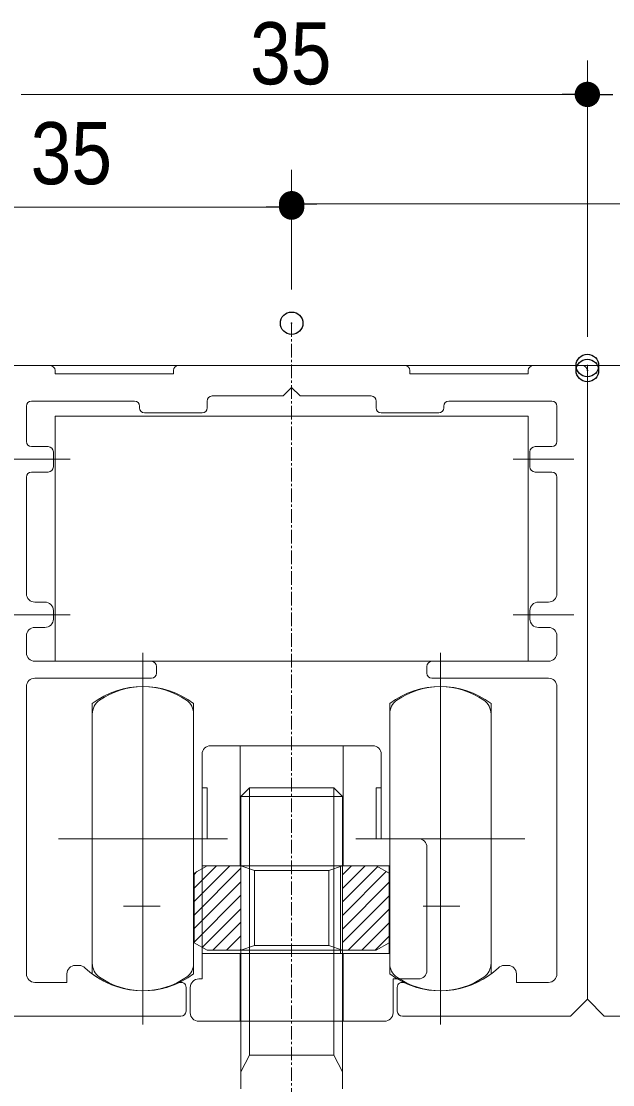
# Model space of a CAD drawing. Units: millimetres, scale not verified. Extents: x -4547 to 4547, y -2305 to 2305.
# Drawn here: x 626.8 to 889.3, y 375.4 to 847.3 of the extents above; entities that cross this region are included whole.
import ezdxf
from ezdxf.enums import TextEntityAlignment as Align

# ---------------------------------------------------------------- set-up
doc = ezdxf.new("R2010")
doc.units = ezdxf.units.MM
doc.header["$LTSCALE"] = 20
doc.header["$PDMODE"] = 32
doc.header["$PDSIZE"] = 10
doc.linetypes.add('USER4', pattern=[9.172222, 5.997222, -1.058333, 1.058333, -1.058333])
for name, color, linetype, lineweight in [('0-1_3一般', 7, 'Continuous', 15), ('0-2_2寸法-1', 7, 'Continuous', 15), ('0-3_0', 7, 'Continuous', 25), ('0-5_2寸法-2', 7, 'Continuous', 15)]:
    doc.layers.add(name, color=color, linetype=linetype, lineweight=lineweight)
doc.layers.add('0-4_Defpoints', color=7, linetype='Continuous')
doc.styles.add('ＭＳ Ｐゴシック', font='')
doc.styles.get('ＭＳ Ｐゴシック').set_extended_font_data('MS PGothic')

# ---------------------------------------------------------------- blocks, each defined once
blk = doc.blocks.new('グループ-42')
at = {"layer": '0-1_3一般', "linetype": 'USER4', "lineweight": 5}
blk.add_line((41747.6, 14694), (41747.6, -2820), dxfattribs=at)
blk = doc.blocks.new('グループ-45')
at = {"layer": '0-1_3一般', "lineweight": 5}
for p, q in [((39647.6, 11694), (39647.6, 13869)), ((39647.6, 13869), (43847.6, 13869)), ((43847.6, 13869), (43847.6, 11694)), ((43847.6, 11694), (39647.6, 11694)), ((40427.6, 8619.4), (40427.6, 11619.4)), ((43067.6, 8619.4), (43067.6, 11619.4)), ((39977.6, 11319.4), (39977.6, 8919.4)), ((40877.6, 8919.4), (40877.6, 11319.4)), ((42617.6, 11319.4), (42617.6, 8919.4)), ((43517.6, 8919.4), (43517.6, 11319.4)), ((39827.6, 10119.4), (41027.6, 10119.4)), ((42467.6, 10119.4), (43667.6, 10119.4))]:
    blk.add_line(p, q, dxfattribs=at)
for centre, start, end in [((40427.6, 10719.4), 53.1301, 126.8699), ((43067.6, 10719.4), 53.1301, 126.8699), ((40427.6, 9519.4), 233.1301, 306.8699), ((43067.6, 9519.4), 233.1301, 306.8699)]:
    blk.add_arc(centre, 750, start, end, dxfattribs=at)
blk = doc.blocks.new('グループ-46')
at = {"layer": '0-1_3一般', "lineweight": 5}
for p, q in [((39167.6, 14319), (39602.6, 14319)), ((40742.6, 14319), (42752.6, 14319)), ((42797.6, 14274), (42797.6, 14244)), ((43847.6, 14244), (43847.6, 14274)), ((43892.6, 14319), (44327.6, 14319)), ((44372.6, 14274), (44372.6, 9374.3)), ((44372.6, 14124), (44372.6, 14274)), ((42797.6, 14244), (43847.6, 14244)), ((40352.6, 14004), (39437.6, 14004)), ((40997.6, 13944), (40997.6, 14004)), ((41042.6, 14049), (41672.6, 14049)), ((41822.6, 14049), (42452.6, 14049)), ((42497.6, 14004), (42497.6, 13944)), ((43787.6, 14004), (43142.6, 14004)), ((44057.6, 14004), (43787.6, 14004)), ((39392.6, 13959), (39392.6, 13644)), ((40397.6, 13944), (40397.6, 13959)), ((40442.6, 13899), (40952.6, 13899)), ((42542.6, 13899), (43052.6, 13899)), ((43097.6, 13944), (43097.6, 13959)), ((44102.6, 13644), (44102.6, 13959)), ((39437.6, 13599), (39587.6, 13599)), ((43907.6, 13599), (44057.6, 13599)), ((39632.6, 13419), (39632.6, 13554)), ((43862.6, 13419), (43862.6, 13554)), ((39242.6, 13486.5), (39782.6, 13486.5)), ((43712.6, 13486.5), (44252.6, 13486.5)), ((39392.6, 13329), (39392.6, 12294)), ((39587.6, 13374), (39437.6, 13374)), ((44057.6, 13374), (43907.6, 13374)), ((44102.6, 12294), (44102.6, 13329)), ((39467.6, 12219), (39557.6, 12219)), ((43937.6, 12219), (44027.6, 12219)), ((39782.6, 12106.5), (39242.6, 12106.5)), ((39632.6, 12069), (39632.6, 12144)), ((43712.6, 12106.5), (44252.6, 12106.5)), ((43862.6, 12069), (43862.6, 12144)), ((39557.6, 11994), (39467.6, 11994)), ((44027.6, 11994), (43937.6, 11994)), ((39392.6, 11919), (39392.6, 11769)), ((44102.6, 11769), (44102.6, 11919)), ((39467.6, 11694), (39707.6, 11694)), ((39707.6, 11694), (40502.6, 11694)), ((40547.6, 11589), (40547.6, 11649)), ((42947.6, 11649), (42947.6, 11589)), ((42992.6, 11694), (44027.6, 11694)), ((39722.6, 11544), (39467.6, 11544)), ((40007.6, 11544), (39722.6, 11544)), ((40007.6, 11544), (40502.6, 11544)), ((42992.6, 11544), (43487.6, 11544)), ((43487.6, 11544), (44027.6, 11544)), ((39392.6, 11469), (39392.6, 8919.4)), ((44102.6, 11469), (44102.6, 8919.4)), ((40427.6, 9353.9), (40427.6, 9669.7)), ((43067.6, 9669.7), (43067.6, 9353.9)), ((40256.1, 9519.4), (40581, 9519.4)), ((42914.1, 9519.4), (43239, 9519.4)), ((44372.6, 8694), (44372.6, 9374.3)), ((39827.6, 8994.4), (39861.3, 8994.4)), ((43633.8, 8994.4), (43667.6, 8994.4)), ((39752.6, 8919.4), (39752.6, 8844.4)), ((43742.6, 8844.4), (43742.6, 8919.4)), ((39752.6, 8844.4), (39467.6, 8844.4)), ((40810.1, 8589), (40810.1, 8799.6)), ((42685.1, 8799.6), (42685.1, 8589)), ((44027.6, 8844.4), (43742.6, 8844.4)), ((44222.6, 8544), (44372.6, 8694)), ((40765.1, 8544), (39272.6, 8544)), ((44222.6, 8544), (42730.1, 8544))]:
    blk.add_line(p, q, dxfattribs=at)
for points in [[(39647.6, 14274), (39647.6, 14244), (40697.6, 14244), (40697.6, 14274)], [(41672.6, 14049), (41747.6, 14124), (41822.6, 14049)]]:
    blk.add_lwpolyline(points, dxfattribs=at)
for centre, radius, start, end in [((39602.6, 14274), 45, 0, 90), ((40742.6, 14274), 45, 90, 180), ((42752.6, 14274), 45, 0, 90), ((43892.6, 14274), 45, 90, 180), ((44327.6, 14274), 45, 0, 90), ((39437.6, 13959), 45, 90, 180), ((40352.6, 13959), 45, 0, 90), ((41042.6, 14004), 45, 90, 180), ((42452.6, 14004), 45, 0, 90), ((43142.6, 13959), 45, 90, 180), ((44057.6, 13959), 45, 0, 90), ((40442.6, 13944), 45, 180, 270), ((40952.6, 13944), 45, 270, 0), ((42542.6, 13944), 45, 180, 270), ((43052.6, 13944), 45, 270, 0), ((39437.6, 13644), 45, 180, 270), ((39587.6, 13554), 45, 0, 90), ((43907.6, 13554), 45, 90, 180), ((44057.6, 13644), 45, 270, 0), ((39587.6, 13419), 45, 270, 0), ((43907.6, 13419), 45, 180, 270), ((39437.6, 13329), 45, 90, 180), ((44057.6, 13329), 45, 0, 90), ((39467.6, 12294), 75, 180, 270), ((44027.6, 12294), 75, 270, 0), ((39557.6, 12144), 75, 0, 90), ((43937.6, 12144), 75, 90, 180), ((39467.6, 11919), 75, 90, 180), ((39557.6, 12069), 75, 270, 0), ((43937.6, 12069), 75, 180, 270), ((44027.6, 11919), 75, 0, 90), ((39467.6, 11769), 75, 180, 270), ((44027.6, 11769), 75, 270, 0), ((40502.6, 11649), 45, 0, 90), ((42992.6, 11649), 45, 90, 180), ((39467.6, 11469), 75, 90, 180), ((40502.6, 11589), 45, 270, 0), ((42992.6, 11589), 45, 180, 270), ((44027.6, 11469), 75, 0, 90), ((39827.6, 8919.4), 75, 90, 180), ((39861.3, 8919.4), 75, 46.65824, 90), ((40427.6, 9519.4), 750, 226.65824, 295.12081), ((43067.6, 9519.4), 750, 244.87919, 313.34176), ((43633.8, 8919.4), 75, 90, 133.34176), ((43667.6, 8919.4), 75, 0, 90), ((39467.6, 8919.4), 75, 180, 270), ((44027.6, 8919.4), 75, 270, 0), ((40765.1, 8799.6), 45, 0, 115.12081), ((42730.1, 8799.6), 45, 64.87919, 180), ((40765.1, 8589), 45, 270, 0), ((42730.1, 8589), 45, 180, 270)]:
    blk.add_arc(centre, radius, start, end, dxfattribs=at)
at = {"layer": '0-1_3一般'}
blk.add_blockref('グループ-45', (0, 0), dxfattribs=at)
blk = doc.blocks.new('グループ-47')
at = {"layer": '0-1_3一般', "lineweight": 5}
for p, q in [((44372.6, 14319), (44372.6, 8694)), ((44852.6, 14319), (44372.6, 14319)), ((44372.6, 8694), (44522.6, 8544)), ((44522.6, 8544), (46015.1, 8544))]:
    blk.add_line(p, q, dxfattribs=at)
blk = doc.blocks.new('グループ-51')
at = {"layer": '0-1_3一般', "lineweight": 5}
for p, q in [((40952.6, 10869.4), (40952.6, 10569.4)), ((41027.6, 10944.4), (41290.1, 10944.4)), ((41290.1, 10944.4), (42205.1, 10944.4)), ((41290.1, 9879.4), (41290.1, 10944.4)), ((42205.1, 10944.4), (42205.1, 9879.4)), ((42205.1, 10944.4), (42467.6, 10944.4)), ((42542.6, 10569.4), (42542.6, 10869.4)), ((40952.6, 10569.4), (40997.6, 10569.4)), ((40952.6, 10569.4), (40952.6, 10119.4)), ((42542.6, 10569.4), (42497.6, 10569.4)), ((42542.6, 10119.4), (42542.6, 10569.4)), ((42542.6, 10119.4), (42872.6, 10119.4)), ((42947.6, 10044.4), (42947.6, 8949.4)), ((40952.6, 9879.4), (40952.6, 9099.4)), ((40952.6, 9879.4), (41290.1, 9879.4)), ((41290.1, 9879.4), (42180.6, 9879.4)), ((42180.6, 9879.4), (42180.6, 9099.4)), ((42180.6, 9879.4), (42205.1, 9879.4)), ((42205.1, 9879.4), (42542.6, 9879.4)), ((42542.6, 9879.4), (42613.6, 9879.4)), ((40952.6, 9099.4), (40952.6, 8874.4)), ((41290.1, 9099.4), (40952.6, 9099.4)), ((41290.1, 9099.4), (41290.1, 8499.4)), ((42180.6, 9099.4), (41290.1, 9099.4)), ((42205.1, 9099.4), (42180.6, 9099.4)), ((42542.6, 9099.4), (42205.1, 9099.4)), ((40952.6, 8874.4), (40922.6, 8874.4)), ((40847.6, 8574.4), (40847.6, 8799.4)), ((41290.1, 8499.4), (40922.6, 8499.4)), ((42572.6, 8499.4), (42205.1, 8499.4))]:
    blk.add_line(p, q, dxfattribs=at)
for points in [[(40997.6, 10569.4), (40997.6, 10119.4), (40952.6, 10119.4), (40952.6, 9879.4)], [(42497.6, 10569.4), (42497.6, 10119.4), (42542.6, 10119.4)], [(42613.6, 9879.4), (42613.6, 9099.4), (42542.6, 9099.4)], [(42205.1, 9099.4), (42205.1, 8499.4), (41290.1, 8499.4)], [(42872.6, 8874.4), (42647.6, 8874.4), (42647.6, 8574.4)]]:
    blk.add_lwpolyline(points, dxfattribs=at)
for centre, start, end in [((41027.6, 10869.4), 90, 180), ((42467.6, 10869.4), 0, 90), ((42872.6, 10044.4), 0, 90), ((40922.6, 8799.4), 90, 180), ((42872.6, 8949.4), 270, 0), ((40922.6, 8574.4), 180, 270), ((42572.6, 8574.4), 270, 0)]:
    blk.add_arc(centre, 75, start, end, dxfattribs=at)
blk = doc.blocks.new('グループ-52')
at = {"layer": '0-1_3一般', "lineweight": 5}
for p, q in [((40881.5, 9681.5), (41079.4, 9879.4)), ((40881.5, 9561.5), (41199.4, 9879.4)), ((40881.5, 9441.5), (41297.6, 9857.6)), ((40881.5, 9801.5), (40907.2, 9827.2)), ((41297.6, 9879.4), (41297.6, 9129.4)), ((41297.6, 9879.4), (42197.6, 9879.4)), ((41297.6, 9879.4), (41417.6, 9836.1)), ((41417.6, 9836.1), (41417.6, 9172.7)), ((42077.6, 9836.1), (42197.6, 9879.4)), ((42197.6, 9879.4), (42197.6, 9129.4)), ((42197.6, 9879.4), (42497.6, 9879.4)), ((42197.6, 9797.6), (42279.4, 9879.4)), ((42197.6, 9677.6), (42399.4, 9879.4)), ((42197.6, 9557.6), (42511.4, 9871.4)), ((42197.6, 9437.6), (42587.5, 9827.5)), ((42613.6, 9812.4), (42497.6, 9879.4)), ((40881.5, 9196.4), (40881.5, 9812.4)), ((40881.5, 9321.5), (41297.6, 9737.6)), ((42197.6, 9317.6), (42613.6, 9733.6)), ((42613.6, 9812.4), (42613.6, 9196.4)), ((40881.5, 9201.5), (41297.6, 9617.6)), ((42197.6, 9197.6), (42613.6, 9613.6)), ((40954.3, 9154.3), (41297.6, 9497.6)), ((42249.4, 9129.4), (42613.6, 9493.6)), ((41049.4, 9129.4), (41297.6, 9377.6)), ((42369.4, 9129.4), (42613.6, 9373.6)), ((41169.4, 9129.4), (41297.6, 9257.6)), ((42489.4, 9129.4), (42613.6, 9253.6)), ((40881.5, 9196.4), (40997.6, 9129.4)), ((41297.6, 9129.4), (41417.6, 9172.7)), ((42497.6, 9129.4), (42613.6, 9196.4)), ((41147.6, 9129.4), (40997.6, 9129.4)), ((41297.6, 9129.4), (41147.6, 9129.4)), ((41289.4, 9129.4), (41297.6, 9137.6)), ((42197.6, 9129.4), (41297.6, 9129.4)), ((42347.6, 9129.4), (42197.6, 9129.4)), ((42497.6, 9129.4), (42347.6, 9129.4))]:
    blk.add_line(p, q, dxfattribs=at)
for points in [[(40881.5, 9812.4), (40997.6, 9879.4), (41297.6, 9879.4)], [(41417.6, 9836.1), (42077.6, 9836.1), (42077.6, 9172.7)], [(42197.6, 9129.4), (42077.6, 9172.7), (41417.6, 9172.7)]]:
    blk.add_lwpolyline(points, dxfattribs=at)
for points in [[(41297.6, 9879.4), (41297.6, 9129.4), (41147.6, 9129.4), (40997.6, 9129.4), (40881.5, 9196.4), (40881.5, 9812.4), (40997.6, 9879.4)], [(42197.6, 9879.4), (42197.6, 9129.4), (42347.6, 9129.4), (42497.6, 9129.4), (42613.6, 9196.4), (42613.6, 9812.4), (42497.6, 9879.4)]]:
    blk.add_lwpolyline(points, close=True, dxfattribs=at)
blk = doc.blocks.new('グループ-53')
at = {"layer": '0-1_3一般', "lineweight": 5}
for p, q in [((40427.6, 11769.4), (40427.6, 8469.4)), ((43067.6, 11769.4), (43067.6, 8469.4)), ((40877.6, 11225.2), (40877.6, 10119.4)), ((42617.6, 11225.2), (42617.6, 10119.4)), ((43517.6, 11225.2), (43517.6, 10119.4)), ((39677.6, 10119.4), (41177.6, 10119.4)), ((40877.6, 10119.4), (40877.6, 9013.5)), ((42317.6, 10119.4), (43817.6, 10119.4)), ((42617.6, 10119.4), (42617.6, 9013.5)), ((43517.6, 10119.4), (43517.6, 9013.5))]:
    blk.add_line(p, q, dxfattribs=at)
blk.add_lwpolyline([(39977.6, 11225.2), (39977.6, 10119.4), (39977.6, 9013.5)], dxfattribs=at)
for centre, radius, start, end in [((40427.6, 10794.4), 675, 90, 124.8499), ((40427.6, 10794.4), 675, 55.1501, 90), ((43067.6, 10794.4), 675, 90, 124.8499), ((43067.6, 10794.4), 675, 55.1501, 90), ((40127.6, 11225.2), 150, 124.8499, 180), ((40727.6, 11225.2), 150, 0, 55.1501), ((42767.6, 11225.2), 150, 124.8499, 180), ((43367.6, 11225.2), 150, 0, 55.1501), ((40127.6, 9013.5), 150, 180, 235.1501), ((40727.6, 9013.5), 150, 304.8499, 0), ((42767.6, 9013.5), 150, 180, 235.1501), ((43367.6, 9013.5), 150, 304.8499, 0), ((40427.6, 9444.4), 675, 235.1501, 270), ((40427.6, 9444.4), 675, 270, 304.8499), ((43067.6, 9444.4), 675, 235.1501, 270), ((43067.6, 9444.4), 675, 270, 304.8499)]:
    blk.add_arc(centre, radius, start, end, dxfattribs=at)
blk = doc.blocks.new('グループ-54')
at = {"layer": '0-1_3一般'}
for name in ['グループ-53', 'グループ-51', 'グループ-52']:
    blk.add_blockref(name, (0, 0), dxfattribs=at)
blk = doc.blocks.new('グループ-55')
at = {"layer": '0-1_3一般', "lineweight": 5}
blk.add_lwpolyline([(54422.6, 14319), (39872.6, 14319), (29381.5, 14319)], dxfattribs=at)
blk = doc.blocks.new('グループ-56')
at = {"layer": '0-1_3一般', "lineweight": 5}
for p, q in [((41297.6, 10494.4), (41372.6, 10569.4)), ((41297.6, 8049), (41297.6, 10494.4)), ((41297.6, 10494.4), (42197.6, 10494.4)), ((41372.6, 10569.4), (42122.6, 10569.4)), ((42122.6, 10569.4), (42122.6, 8199)), ((42122.6, 10569.4), (42197.6, 10494.4)), ((42197.6, 10494.4), (42197.6, 8049)), ((42122.6, 8199), (41372.6, 8199)), ((42197.6, 8049), (42122.6, 8199)), ((41297.6, 7899), (41297.6, 8049)), ((42197.6, 8049), (42197.6, 7899))]:
    blk.add_line(p, q, dxfattribs=at)
blk.add_lwpolyline([(41297.6, 8049), (41372.6, 8199), (41372.6, 10569.4)], dxfattribs=at)
blk = doc.blocks.new('グループ-57')
at = {"layer": '0-1_3一般'}
for name in ['グループ-42', 'グループ-55', 'グループ-47', 'グループ-46', 'グループ-54', 'グループ-56']:
    blk.add_blockref(name, (0, 0), dxfattribs=at)
blk = doc.blocks.new('_Dot')
at = {"layer": '0-3_0'}
blk.add_line((-10, 0), (-20, 0), dxfattribs=at)
for points in [[(0, 0), (-6.37, 7.71), (-5.36, 8.44)], [(0, 0), (-5.36, 8.44), (-4.26, 9.05)], [(0, 0), (-4.26, 9.05), (-3.09, 9.51)], [(0, 0), (-3.09, 9.51), (-1.87, 9.82)], [(0, 0), (-1.87, 9.82), (-0.63, 9.98)], [(0, 0), (-0.63, 9.98), (0.63, 9.98)], [(0, 0), (0.63, 9.98), (1.87, 9.82)], [(0, 0), (1.87, 9.82), (3.09, 9.51)], [(0, 0), (3.09, 9.51), (4.26, 9.05)], [(0, 0), (4.26, 9.05), (5.36, 8.44)], [(0, 0), (5.36, 8.44), (6.37, 7.71)], [(0, 0), (-10, 0), (-9.92, 1.25)], [(0, 0), (-9.92, -1.25), (-10, 0)], [(0, 0), (-9.92, 1.25), (-9.69, 2.49)], [(0, 0), (-9.69, -2.49), (-9.92, -1.25)], [(0, 0), (-9.69, 2.49), (-9.3, 3.68)], [(0, 0), (-9.3, -3.68), (-9.69, -2.49)], [(0, 0), (-9.3, 3.68), (-8.76, 4.82)], [(0, 0), (-8.76, -4.82), (-9.3, -3.68)], [(0, 0), (-8.76, 4.82), (-8.09, 5.88)], [(0, 0), (-8.09, -5.88), (-8.76, -4.82)], [(0, 0), (-8.09, 5.88), (-7.29, 6.85)], [(0, 0), (-7.29, -6.85), (-8.09, -5.88)], [(0, 0), (-7.29, 6.85), (-6.37, 7.71)], [(0, 0), (-6.37, -7.71), (-7.29, -6.85)], [(0, 0), (-5.36, -8.44), (-6.37, -7.71)], [(0, 0), (-4.26, -9.05), (-5.36, -8.44)], [(0, 0), (-3.09, -9.51), (-4.26, -9.05)], [(0, 0), (-1.87, -9.82), (-3.09, -9.51)], [(0, 0), (-0.63, -9.98), (-1.87, -9.82)], [(0, 0), (0.63, -9.98), (-0.63, -9.98)], [(0, 0), (6.37, 7.71), (7.29, 6.85)], [(0, 0), (7.29, 6.85), (8.09, 5.88)], [(0, 0), (8.09, 5.88), (8.76, 4.82)], [(0, 0), (8.76, 4.82), (9.3, 3.68)], [(0, 0), (9.3, 3.68), (9.69, 2.49)], [(0, 0), (9.69, 2.49), (9.92, 1.25)], [(0, 0), (9.92, 1.25), (10, 0)], [(0, 0), (1.87, -9.82), (0.63, -9.98)], [(0, 0), (3.09, -9.51), (1.87, -9.82)], [(0, 0), (4.26, -9.05), (3.09, -9.51)], [(0, 0), (5.36, -8.44), (4.26, -9.05)], [(0, 0), (6.37, -7.71), (5.36, -8.44)], [(0, 0), (7.29, -6.85), (6.37, -7.71)], [(0, 0), (8.09, -5.88), (7.29, -6.85)], [(0, 0), (8.76, -4.82), (8.09, -5.88)], [(0, 0), (9.3, -3.68), (8.76, -4.82)], [(0, 0), (9.69, -2.49), (9.3, -3.68)], [(0, 0), (9.92, -1.25), (9.69, -2.49)], [(0, 0), (10, 0), (9.92, -1.25)]]:
    blk.add_solid(points, dxfattribs=at)

msp = doc.modelspace()

# ---------------------------------------------------------------- linework, layer by layer
at = {"layer": '0-2_2寸法-1'}
for p, q in [((878, 709.56), (878, 829.87)), ((878, 707.31), (878, 829.87)), ((626.76, 814.87), (866.75, 814.87))]:
    msp.add_line(p, q, dxfattribs=at)
at = {"layer": '0-4_Defpoints'}
for p in [(878, 814.87), (746.75, 764.87), (746.75, 713.31), (878, 694.56), (878, 692.31)]:
    msp.add_point(p, dxfattribs=at)
at = {"layer": '0-5_2寸法-2'}
for p, q in [((746.75, 728.31), (746.75, 781.37)), ((746.75, 728.31), (746.75, 779.87)), ((495.51, 764.87), (735.5, 764.87)), ((758.01, 766.37), (998, 766.37))]:
    msp.add_line(p, q, dxfattribs=at)

# ---------------------------------------------------------------- block references
at = {"layer": '0-1_3一般', "xscale": 0.05, "yscale": 0.05}
msp.add_blockref('グループ-57', (-1340.62, -21.39), dxfattribs=at)
at = {"layer": '0-2_2寸法-1', "xscale": 0.5627563, "yscale": 0.5627563}
msp.add_blockref('_Dot', (878, 814.87), dxfattribs=at)
at = {"layer": '0-2_2寸法-1', "xscale": 0.5627563, "yscale": 0.5627563, "rotation": 180}
msp.add_blockref('_Dot', (878, 814.87), dxfattribs=at)
at = {"layer": '0-5_2寸法-2', "xscale": 0.5627563, "yscale": 0.5627563}
msp.add_blockref('_Dot', (746.75, 764.87), dxfattribs=at)
at = {"layer": '0-5_2寸法-2', "xscale": 0.5627563, "yscale": 0.5627563, "rotation": 180}
msp.add_blockref('_Dot', (746.75, 766.37), dxfattribs=at)

# ---------------------------------------------------------------- texts
at = {"layer": '0-2_2寸法-1', "style": 'ＭＳ Ｐゴシック', "width": 0.9}
msp.add_text('35', height=27.57, dxfattribs=at).set_placement((728.31, 811.08), align=Align.BOTTOM_LEFT)
at = {"layer": '0-5_2寸法-2', "style": 'ＭＳ Ｐゴシック', "width": 0.9}
msp.add_text('35', height=27.57, dxfattribs=at).set_placement((630.93, 766.73), align=Align.BOTTOM_LEFT)

doc.saveas('drawing.dxf')
